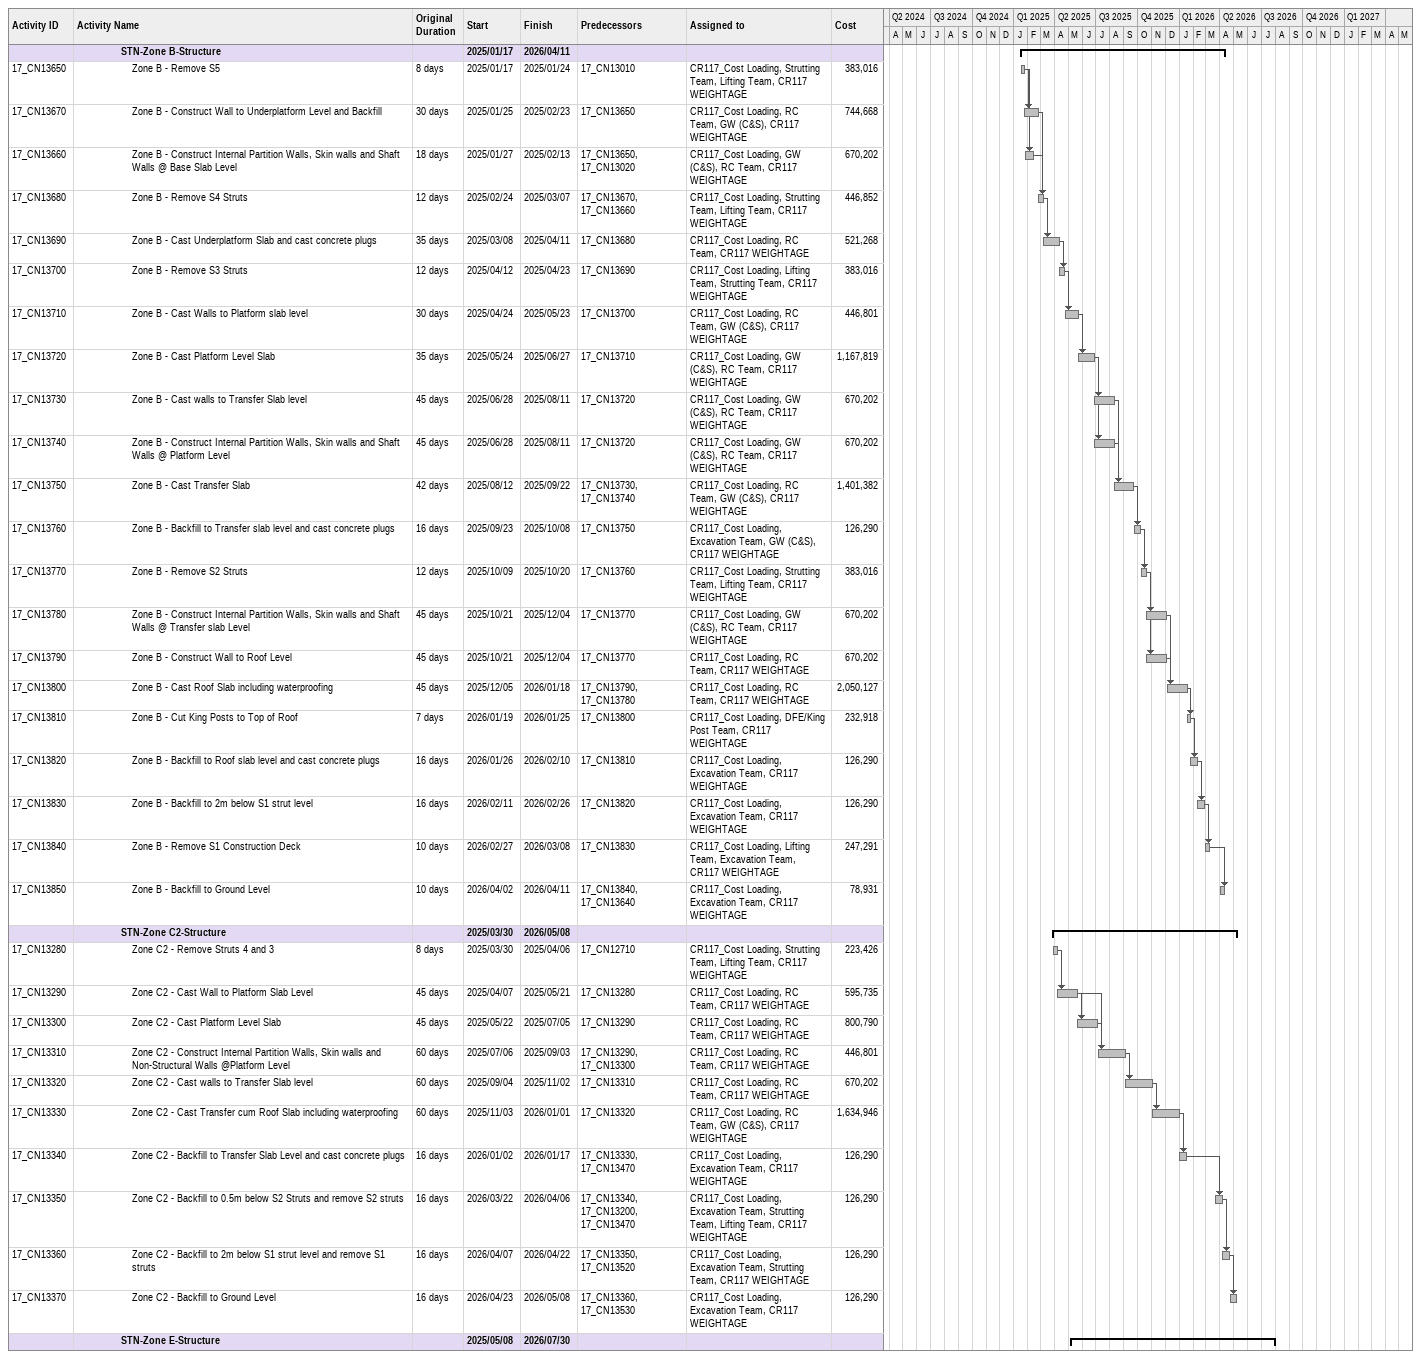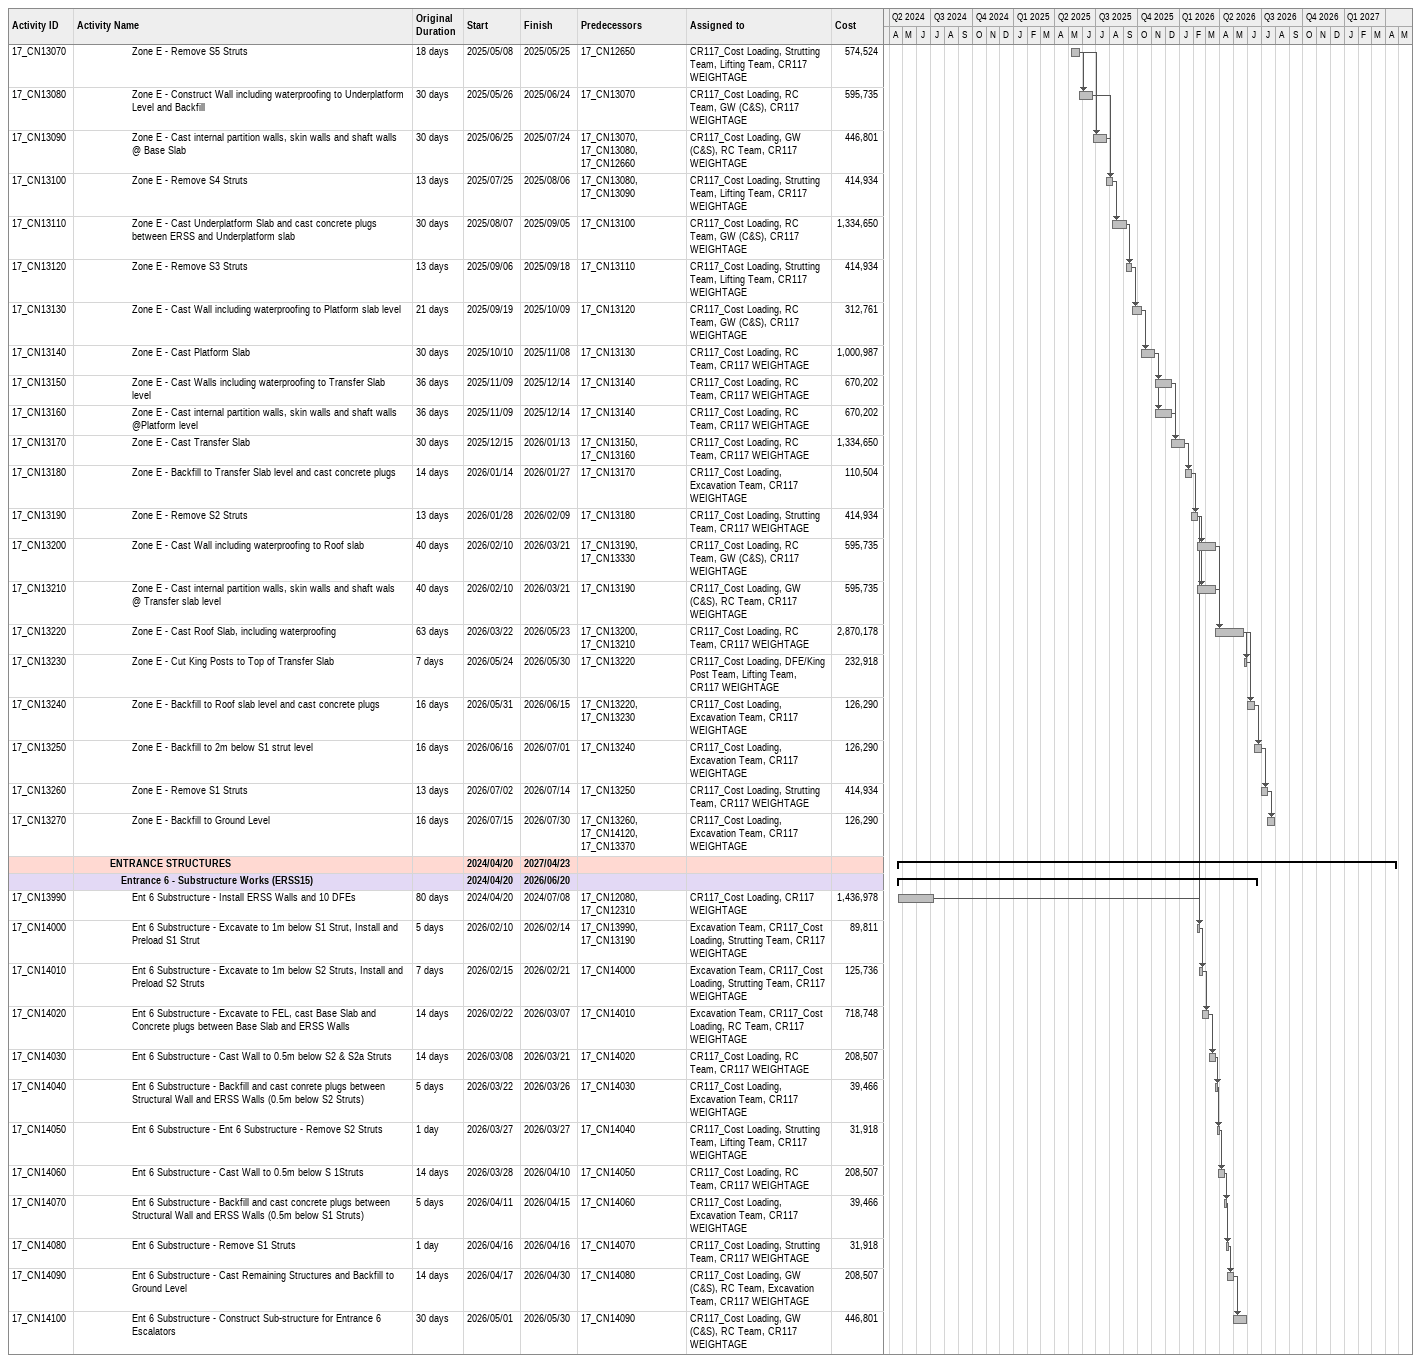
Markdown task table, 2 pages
| ID | Level | Task | Original duration | Start | Finish | Predecessors | Resources | Cost |
|---|---|---|---|---|---|---|---|---|
|  | 5 | **STN-Zone B-Structure** |  | 2025-01-17 | 2026-04-11 |  |  |  |
| 17_CN13650 | 6 | Zone B - Remove S5 | 8d | 2025-01-17 | 2025-01-24 | 17_CN13010 | CR117_Cost Loading, Strutting Team, Lifting Team, CR117 WEIGHTAGE | 383016 |
| 17_CN13670 | 6 | Zone B - Construct Wall to Underplatform Level and Backfill | 30d | 2025-01-25 | 2025-02-23 | 17_CN13650 | CR117_Cost Loading, RC Team, GW (C&S), CR117 WEIGHTAGE | 744668 |
| 17_CN13660 | 6 | Zone B - Construct Internal Partition Walls, Skin walls and Shaft Walls @ Base Slab Level | 18d | 2025-01-27 | 2025-02-13 | 17_CN13650, 17_CN13020 | CR117_Cost Loading, GW (C&S), RC Team, CR117 WEIGHTAGE | 670202 |
| 17_CN13680 | 6 | Zone B - Remove S4 Struts | 12d | 2025-02-24 | 2025-03-07 | 17_CN13670, 17_CN13660 | CR117_Cost Loading, Strutting Team, Lifting Team, CR117 WEIGHTAGE | 446852 |
| 17_CN13690 | 6 | Zone B - Cast Underplatform Slab and cast concrete plugs | 35d | 2025-03-08 | 2025-04-11 | 17_CN13680 | CR117_Cost Loading, RC Team, CR117 WEIGHTAGE | 521268 |
| 17_CN13700 | 6 | Zone B - Remove S3 Struts | 12d | 2025-04-12 | 2025-04-23 | 17_CN13690 | CR117_Cost Loading, Lifting Team, Strutting Team, CR117 WEIGHTAGE | 383016 |
| 17_CN13710 | 6 | Zone B - Cast Walls to Platform slab level | 30d | 2025-04-24 | 2025-05-23 | 17_CN13700 | CR117_Cost Loading, RC Team, GW (C&S), CR117 WEIGHTAGE | 446801 |
| 17_CN13720 | 6 | Zone B - Cast Platform Level Slab | 35d | 2025-05-24 | 2025-06-27 | 17_CN13710 | CR117_Cost Loading, GW (C&S), RC Team, CR117 WEIGHTAGE | 1167819 |
| 17_CN13730 | 6 | Zone B - Cast walls to Transfer Slab level | 45d | 2025-06-28 | 2025-08-11 | 17_CN13720 | CR117_Cost Loading, GW (C&S), RC Team, CR117 WEIGHTAGE | 670202 |
| 17_CN13740 | 6 | Zone B - Construct Internal Partition Walls, Skin walls and Shaft Walls @ Platform Level | 45d | 2025-06-28 | 2025-08-11 | 17_CN13720 | CR117_Cost Loading, GW (C&S), RC Team, CR117 WEIGHTAGE | 670202 |
| 17_CN13750 | 6 | Zone B - Cast Transfer Slab | 42d | 2025-08-12 | 2025-09-22 | 17_CN13730, 17_CN13740 | CR117_Cost Loading, RC Team, GW (C&S), CR117 WEIGHTAGE | 1401382 |
| 17_CN13760 | 6 | Zone B - Backfill to Transfer slab level and cast concrete plugs | 16d | 2025-09-23 | 2025-10-08 | 17_CN13750 | CR117_Cost Loading, Excavation Team, GW (C&S), CR117 WEIGHTAGE | 126290 |
| 17_CN13770 | 6 | Zone B - Remove S2 Struts | 12d | 2025-10-09 | 2025-10-20 | 17_CN13760 | CR117_Cost Loading, Strutting Team, Lifting Team, CR117 WEIGHTAGE | 383016 |
| 17_CN13780 | 6 | Zone B - Construct Internal Partition Walls, Skin walls and Shaft Walls @ Transfer slab Level | 45d | 2025-10-21 | 2025-12-04 | 17_CN13770 | CR117_Cost Loading, GW (C&S), RC Team, CR117 WEIGHTAGE | 670202 |
| 17_CN13790 | 6 | Zone B - Construct Wall to Roof Level | 45d | 2025-10-21 | 2025-12-04 | 17_CN13770 | CR117_Cost Loading, RC Team, CR117 WEIGHTAGE | 670202 |
| 17_CN13800 | 6 | Zone B - Cast Roof Slab including waterproofing | 45d | 2025-12-05 | 2026-01-18 | 17_CN13790, 17_CN13780 | CR117_Cost Loading, RC Team, CR117 WEIGHTAGE | 2050127 |
| 17_CN13810 | 6 | Zone B - Cut King Posts to Top of Roof | 7d | 2026-01-19 | 2026-01-25 | 17_CN13800 | CR117_Cost Loading, DFE/King Post Team, CR117 WEIGHTAGE | 232918 |
| 17_CN13820 | 6 | Zone B - Backfill to Roof slab level and cast concrete plugs | 16d | 2026-01-26 | 2026-02-10 | 17_CN13810 | CR117_Cost Loading, Excavation Team, CR117 WEIGHTAGE | 126290 |
| 17_CN13830 | 6 | Zone B - Backfill to 2m below S1 strut level | 16d | 2026-02-11 | 2026-02-26 | 17_CN13820 | CR117_Cost Loading, Excavation Team, CR117 WEIGHTAGE | 126290 |
| 17_CN13840 | 6 | Zone B - Remove S1 Construction Deck | 10d | 2026-02-27 | 2026-03-08 | 17_CN13830 | CR117_Cost Loading, Lifting Team, Excavation Team, CR117 WEIGHTAGE | 247291 |
| 17_CN13850 | 6 | Zone B - Backfill to Ground Level | 10d | 2026-04-02 | 2026-04-11 | 17_CN13840, 17_CN13640 | CR117_Cost Loading, Excavation Team, CR117 WEIGHTAGE | 78931 |
|  | 5 | **STN-Zone C2-Structure** |  | 2025-03-30 | 2026-05-08 |  |  |  |
| 17_CN13280 | 6 | Zone C2 - Remove Struts 4 and 3 | 8d | 2025-03-30 | 2025-04-06 | 17_CN12710 | CR117_Cost Loading, Strutting Team, Lifting Team, CR117 WEIGHTAGE | 223426 |
| 17_CN13290 | 6 | Zone C2 - Cast Wall to Platform Slab Level | 45d | 2025-04-07 | 2025-05-21 | 17_CN13280 | CR117_Cost Loading, RC Team, CR117 WEIGHTAGE | 595735 |
| 17_CN13300 | 6 | Zone C2 - Cast Platform Level Slab | 45d | 2025-05-22 | 2025-07-05 | 17_CN13290 | CR117_Cost Loading, RC Team, CR117 WEIGHTAGE | 800790 |
| 17_CN13310 | 6 | Zone C2 - Construct Internal Partition Walls, Skin walls and Non-Structural Walls @Platform Level | 60d | 2025-07-06 | 2025-09-03 | 17_CN13290, 17_CN13300 | CR117_Cost Loading, RC Team, CR117 WEIGHTAGE | 446801 |
| 17_CN13320 | 6 | Zone C2 - Cast walls to Transfer Slab level | 60d | 2025-09-04 | 2025-11-02 | 17_CN13310 | CR117_Cost Loading, RC Team, CR117 WEIGHTAGE | 670202 |
| 17_CN13330 | 6 | Zone C2 - Cast Transfer cum Roof Slab including waterproofing | 60d | 2025-11-03 | 2026-01-01 | 17_CN13320 | CR117_Cost Loading, RC Team, GW (C&S), CR117 WEIGHTAGE | 1634946 |
| 17_CN13340 | 6 | Zone C2 - Backfill to Transfer Slab Level and cast concrete plugs | 16d | 2026-01-02 | 2026-01-17 | 17_CN13330, 17_CN13470 | CR117_Cost Loading, Excavation Team, CR117 WEIGHTAGE | 126290 |
| 17_CN13350 | 6 | Zone C2 - Backfill to 0.5m below S2 Struts and remove S2 struts | 16d | 2026-03-22 | 2026-04-06 | 17_CN13340, 17_CN13200, 17_CN13470 | CR117_Cost Loading, Excavation Team, Strutting Team, Lifting Team, CR117 WEIGHTAGE | 126290 |
| 17_CN13360 | 6 | Zone C2 - Backfill to 2m below S1 strut level and remove S1 struts | 16d | 2026-04-07 | 2026-04-22 | 17_CN13350, 17_CN13520 | CR117_Cost Loading, Excavation Team, Strutting Team, CR117 WEIGHTAGE | 126290 |
| 17_CN13370 | 6 | Zone C2 - Backfill to Ground Level | 16d | 2026-04-23 | 2026-05-08 | 17_CN13360, 17_CN13530 | CR117_Cost Loading, Excavation Team, CR117 WEIGHTAGE | 126290 |
|  | 5 | **STN-Zone E-Structure** |  | 2025-05-08 | 2026-07-30 |  |  |  |
| 17_CN13070 | 6 | Zone E - Remove S5 Struts | 18d | 2025-05-08 | 2025-05-25 | 17_CN12650 | CR117_Cost Loading, Strutting Team, Lifting Team, CR117 WEIGHTAGE | 574524 |
| 17_CN13080 | 6 | Zone E - Construct Wall including waterproofing to Underplatform Level and Backfill | 30d | 2025-05-26 | 2025-06-24 | 17_CN13070 | CR117_Cost Loading, RC Team, GW (C&S), CR117 WEIGHTAGE | 595735 |
| 17_CN13090 | 6 | Zone E - Cast internal partition walls, skin walls and shaft walls @ Base Slab | 30d | 2025-06-25 | 2025-07-24 | 17_CN13070, 17_CN13080, 17_CN12660 | CR117_Cost Loading, GW (C&S), RC Team, CR117 WEIGHTAGE | 446801 |
| 17_CN13100 | 6 | Zone E - Remove S4 Struts | 13d | 2025-07-25 | 2025-08-06 | 17_CN13080, 17_CN13090 | CR117_Cost Loading, Strutting Team, Lifting Team, CR117 WEIGHTAGE | 414934 |
| 17_CN13110 | 6 | Zone E - Cast Underplatform Slab and cast concrete plugs between ERSS and Underplatform slab | 30d | 2025-08-07 | 2025-09-05 | 17_CN13100 | CR117_Cost Loading, RC Team, GW (C&S), CR117 WEIGHTAGE | 1334650 |
| 17_CN13120 | 6 | Zone E - Remove S3 Struts | 13d | 2025-09-06 | 2025-09-18 | 17_CN13110 | CR117_Cost Loading, Strutting Team, Lifting Team, CR117 WEIGHTAGE | 414934 |
| 17_CN13130 | 6 | Zone E - Cast Wall including waterproofing to Platform slab level | 21d | 2025-09-19 | 2025-10-09 | 17_CN13120 | CR117_Cost Loading, RC Team, GW (C&S), CR117 WEIGHTAGE | 312761 |
| 17_CN13140 | 6 | Zone E - Cast Platform Slab | 30d | 2025-10-10 | 2025-11-08 | 17_CN13130 | CR117_Cost Loading, RC Team, CR117 WEIGHTAGE | 1000987 |
| 17_CN13150 | 6 | Zone E - Cast Walls including waterproofing to Transfer Slab level | 36d | 2025-11-09 | 2025-12-14 | 17_CN13140 | CR117_Cost Loading, RC Team, CR117 WEIGHTAGE | 670202 |
| 17_CN13160 | 6 | Zone E - Cast internal partition walls, skin walls and shaft walls @Platform level | 36d | 2025-11-09 | 2025-12-14 | 17_CN13140 | CR117_Cost Loading, RC Team, CR117 WEIGHTAGE | 670202 |
| 17_CN13170 | 6 | Zone E - Cast Transfer Slab | 30d | 2025-12-15 | 2026-01-13 | 17_CN13150, 17_CN13160 | CR117_Cost Loading, RC Team, CR117 WEIGHTAGE | 1334650 |
| 17_CN13180 | 6 | Zone E - Backfill to Transfer Slab level and cast concrete plugs | 14d | 2026-01-14 | 2026-01-27 | 17_CN13170 | CR117_Cost Loading, Excavation Team, CR117 WEIGHTAGE | 110504 |
| 17_CN13190 | 6 | Zone E - Remove S2 Struts | 13d | 2026-01-28 | 2026-02-09 | 17_CN13180 | CR117_Cost Loading, Strutting Team, CR117 WEIGHTAGE | 414934 |
| 17_CN13200 | 6 | Zone E - Cast Wall including waterproofing to Roof slab | 40d | 2026-02-10 | 2026-03-21 | 17_CN13190, 17_CN13330 | CR117_Cost Loading, RC Team, GW (C&S), CR117 WEIGHTAGE | 595735 |
| 17_CN13210 | 6 | Zone E - Cast internal partition walls, skin walls and shaft wals @ Transfer slab level | 40d | 2026-02-10 | 2026-03-21 | 17_CN13190 | CR117_Cost Loading, GW (C&S), RC Team, CR117 WEIGHTAGE | 595735 |
| 17_CN13220 | 6 | Zone E - Cast Roof Slab, including waterproofing | 63d | 2026-03-22 | 2026-05-23 | 17_CN13200, 17_CN13210 | CR117_Cost Loading, RC Team, CR117 WEIGHTAGE | 2870178 |
| 17_CN13230 | 6 | Zone E - Cut King Posts to Top of Transfer Slab | 7d | 2026-05-24 | 2026-05-30 | 17_CN13220 | CR117_Cost Loading, DFE/King Post Team, Lifting Team, CR117 WEIGHTAGE | 232918 |
| 17_CN13240 | 6 | Zone E - Backfill to Roof slab level and cast concrete plugs | 16d | 2026-05-31 | 2026-06-15 | 17_CN13220, 17_CN13230 | CR117_Cost Loading, Excavation Team, CR117 WEIGHTAGE | 126290 |
| 17_CN13250 | 6 | Zone E - Backfill to 2m below S1 strut level | 16d | 2026-06-16 | 2026-07-01 | 17_CN13240 | CR117_Cost Loading, Excavation Team, CR117 WEIGHTAGE | 126290 |
| 17_CN13260 | 6 | Zone E - Remove S1 Struts | 13d | 2026-07-02 | 2026-07-14 | 17_CN13250 | CR117_Cost Loading, Strutting Team, CR117 WEIGHTAGE | 414934 |
| 17_CN13270 | 6 | Zone E - Backfill to Ground Level | 16d | 2026-07-15 | 2026-07-30 | 17_CN13260, 17_CN14120, 17_CN13370 | CR117_Cost Loading, Excavation Team, CR117 WEIGHTAGE | 126290 |
|  | 4 | **ENTRANCE STRUCTURES** |  | 2024-04-20 | 2027-04-23 |  |  |  |
|  | 5 | **Entrance 6 - Substructure Works (ERSS15)** |  | 2024-04-20 | 2026-06-20 |  |  |  |
| 17_CN13990 | 6 | Ent 6 Substructure - Install ERSS Walls and 10 DFEs | 80d | 2024-04-20 | 2024-07-08 | 17_CN12080, 17_CN12310 | CR117_Cost Loading, CR117 WEIGHTAGE | 1436978 |
| 17_CN14000 | 6 | Ent 6 Substructure - Excavate to 1m below S1 Strut, Install and Preload S1 Strut | 5d | 2026-02-10 | 2026-02-14 | 17_CN13990, 17_CN13190 | Excavation Team, CR117_Cost Loading, Strutting Team, CR117 WEIGHTAGE | 89811 |
| 17_CN14010 | 6 | Ent 6 Substructure - Excavate to 1m below S2 Struts, Install and Preload S2 Struts | 7d | 2026-02-15 | 2026-02-21 | 17_CN14000 | Excavation Team, CR117_Cost Loading, Strutting Team, CR117 WEIGHTAGE | 125736 |
| 17_CN14020 | 6 | Ent 6 Substructure - Excavate to FEL, cast Base Slab and Concrete plugs between Base Slab and ERSS Walls | 14d | 2026-02-22 | 2026-03-07 | 17_CN14010 | Excavation Team, CR117_Cost Loading, RC Team, CR117 WEIGHTAGE | 718748 |
| 17_CN14030 | 6 | Ent 6 Substructure - Cast Wall to 0.5m below S2 & S2a Struts | 14d | 2026-03-08 | 2026-03-21 | 17_CN14020 | CR117_Cost Loading, RC Team, CR117 WEIGHTAGE | 208507 |
| 17_CN14040 | 6 | Ent 6 Substructure - Backfill and cast conrete plugs between Structural Wall and ERSS Walls (0.5m below S2 Struts) | 5d | 2026-03-22 | 2026-03-26 | 17_CN14030 | CR117_Cost Loading, Excavation Team, CR117 WEIGHTAGE | 39466 |
| 17_CN14050 | 6 | Ent 6 Substructure - Ent 6 Substructure - Remove S2 Struts | 1d | 2026-03-27 | 2026-03-27 | 17_CN14040 | CR117_Cost Loading, Strutting Team, Lifting Team, CR117 WEIGHTAGE | 31918 |
| 17_CN14060 | 6 | Ent 6 Substructure - Cast Wall to 0.5m below S 1Struts | 14d | 2026-03-28 | 2026-04-10 | 17_CN14050 | CR117_Cost Loading, RC Team, CR117 WEIGHTAGE | 208507 |
| 17_CN14070 | 6 | Ent 6 Substructure - Backfill and cast concrete plugs between Structural Wall and ERSS Walls (0.5m below S1 Struts) | 5d | 2026-04-11 | 2026-04-15 | 17_CN14060 | CR117_Cost Loading, Excavation Team, CR117 WEIGHTAGE | 39466 |
| 17_CN14080 | 6 | Ent 6 Substructure - Remove S1 Struts | 1d | 2026-04-16 | 2026-04-16 | 17_CN14070 | CR117_Cost Loading, Strutting Team, CR117 WEIGHTAGE | 31918 |
| 17_CN14090 | 6 | Ent 6 Substructure - Cast Remaining Structures and Backfill to Ground Level | 14d | 2026-04-17 | 2026-04-30 | 17_CN14080 | CR117_Cost Loading, GW (C&S), RC Team, Excavation Team, CR117 WEIGHTAGE | 208507 |
| 17_CN14100 | 6 | Ent 6 Substructure - Construct Sub-structure for Entrance 6 Escalators | 30d | 2026-05-01 | 2026-05-30 | 17_CN14090 | CR117_Cost Loading, GW (C&S), RC Team, CR117 WEIGHTAGE | 446801 |
